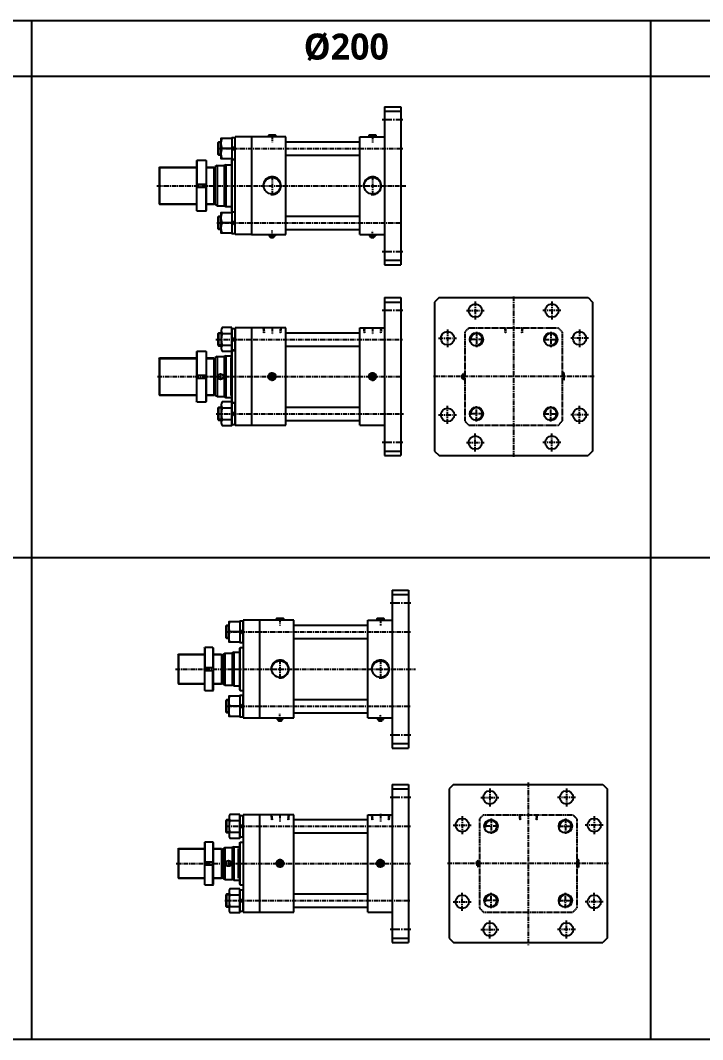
# Model space of a CAD drawing. Extents: x -819 to 29893, y -8942 to 9886.
# Drawn here: x 5344 to 7179, y 0 to 2741 of the extents above; entities that cross this region are included whole.
import ezdxf

# ---------------------------------------------------------------- set-up
doc = ezdxf.new("R2010")
doc.units = 0
doc.header["$LTSCALE"] = 10
doc.header["$MEASUREMENT"] = 0
for name, pattern in [('CENTER', [2, 1.25, -0.25, 0.25, -0.25]), ('CENTERX2', [4, 2.5, -0.5, 0.5, -0.5]), ('HIDDEN', [0.375, 0.25, -0.125])]:
    doc.linetypes.add(name, pattern=pattern)
doc.layers.get('0').update_dxf_attribs({"linetype": 'CONTINUOUS'})
doc.layers.get('DEFPOINTS').update_dxf_attribs({"linetype": 'CONTINUOUS'})
for name, color, linetype in [('CEN', 1, 'CENTERX2'), ('CENTER', 1, 'CENTER'), ('DIM', 2, 'CONTINUOUS'), ('ML', 7, 'CONTINUOUS'), ('THIN', 3, 'CONTINUOUS')]:
    doc.layers.add(name, color=color, linetype=linetype)
doc.styles.add('문자', font='romans.shx')

msp = doc.modelspace()

# ---------------------------------------------------------------- linework, layer by layer
for p, q in [((0, 2741.3), (9013.8, 2741.3)), ((5375.2, 0), (5375.2, 2741.3)), ((7039.7, 0), (7039.7, 2741.3)), ((0, 2591.3), (9013.8, 2591.3)), ((9013.8, 1295.6), (0, 1295.6)), ((9013.8, 0), (0, 0))]:
    msp.add_line(p, q)
at = {"layer": 'CEN', "color": 1, "linetype": 'CENTER', "ltscale": 1.5}
for p, q in [((6373.3, 2474.2), (6317.3, 2474.2)), ((6373.3, 2119.2), (6317.3, 2119.2)), ((6373.3, 1960.8), (6317.3, 1960.8)), ((6373.3, 1605.8), (6317.3, 1605.8)), ((6394.6, 1174.2), (6338.6, 1174.2)), ((6394.6, 819.2), (6338.6, 819.2)), ((6394.6, 651.3), (6338.6, 651.3)), ((6394.6, 296.3), (6338.6, 296.3))]:
    msp.add_line(p, q, dxfattribs=at)
at = {"layer": 'CEN', "color": 1, "linetype": 'CENTER'}
for p, q in [((6567.8, 1984.8), (6567.8, 1936.8)), ((6773.8, 1984.8), (6773.8, 1936.8)), ((6543.8, 1960.8), (6591.8, 1960.8)), ((6797.8, 1960.8), (6749.8, 1960.8)), ((6493.3, 1910.3), (6493.3, 1862.3)), ((6848.3, 1910.3), (6848.3, 1862.3)), ((6469.3, 1886.3), (6517.3, 1886.3)), ((6872.3, 1886.3), (6824.3, 1886.3)), ((6493.3, 1656.3), (6493.3, 1704.3)), ((6848.3, 1656.3), (6848.3, 1704.3)), ((6469.3, 1680.3), (6517.3, 1680.3)), ((6872.3, 1680.3), (6824.3, 1680.3)), ((6567.8, 1581.8), (6567.8, 1629.8)), ((6773.8, 1581.8), (6773.8, 1629.8)), ((6543.8, 1605.8), (6591.8, 1605.8)), ((6797.8, 1605.8), (6749.8, 1605.8)), ((6607.1, 675.3), (6607.1, 627.3)), ((6813.1, 675.3), (6813.1, 627.3)), ((6583.1, 651.3), (6631.1, 651.3)), ((6837.1, 651.3), (6789.1, 651.3)), ((6508.6, 576.8), (6556.6, 576.8)), ((6532.6, 600.8), (6532.6, 552.8)), ((6911.6, 576.8), (6863.6, 576.8)), ((6887.6, 600.8), (6887.6, 552.8)), ((6532.6, 346.8), (6532.6, 394.8)), ((6887.6, 346.8), (6887.6, 394.8)), ((6508.6, 370.8), (6556.6, 370.8)), ((6911.6, 370.8), (6863.6, 370.8)), ((6607.1, 272.3), (6607.1, 320.3)), ((6813.1, 272.3), (6813.1, 320.3)), ((6583.1, 296.3), (6631.1, 296.3)), ((6837.1, 296.3), (6789.1, 296.3))]:
    msp.add_line(p, q, dxfattribs=at)
at = {"layer": 'CENTER'}
for p, q in [((6570.8, 1904), (6570.8, 1862.6)), ((6770.8, 1904), (6770.8, 1862.6)), ((6588.8, 1883.3), (6552.9, 1883.3)), ((6752.9, 1883.3), (6788.8, 1883.3)), ((6570.8, 1662.6), (6570.8, 1704)), ((6770.8, 1662.6), (6770.8, 1704)), ((6588.8, 1683.3), (6552.9, 1683.3)), ((6752.9, 1683.3), (6788.8, 1683.3)), ((6610.1, 594.5), (6610.1, 553.1)), ((6810.1, 594.5), (6810.1, 553.1)), ((6628.1, 573.8), (6592.1, 573.8)), ((6792.1, 573.8), (6828.1, 573.8)), ((6610.1, 353.1), (6610.1, 394.5)), ((6810.1, 353.1), (6810.1, 394.5)), ((6628.1, 373.8), (6592.1, 373.8)), ((6792.1, 373.8), (6828.1, 373.8))]:
    msp.add_line(p, q, dxfattribs=at)
at = {"layer": 'DEFPOINTS', "color": 0, "linetype": 'ByBlock'}
for p in [(6367.3, 1995.8), (6388.6, 686.3)]:
    msp.add_point(p, dxfattribs=at)
at = {"layer": 'DIM', "color": 6, "linetype": 'HIDDEN'}
for p, q in [((5997.4, 1914.3), (5998.7, 1899.3)), ((5998.9, 1914.3), (6000.2, 1899.3)), ((6043.7, 1914.3), (6042.4, 1899.3)), ((6045.2, 1914.3), (6043.9, 1899.3)), ((6267.4, 1914.3), (6268.7, 1899.3)), ((6268.9, 1914.3), (6270.2, 1899.3)), ((6313.7, 1914.3), (6312.4, 1899.3)), ((6315.2, 1914.3), (6313.9, 1899.3)), ((6646.9, 1914.3), (6648.2, 1899.3)), ((6648.4, 1914.3), (6649.7, 1899.3)), ((6693.3, 1914.3), (6691.9, 1899.3)), ((6694.7, 1914.3), (6693.4, 1899.3)), ((6018.7, 604.8), (6020, 589.8)), ((6020.1, 604.8), (6021.5, 589.8)), ((6065, 604.8), (6063.7, 589.8)), ((6066.5, 604.8), (6065.1, 589.8)), ((6288.7, 604.8), (6290, 589.8)), ((6290.1, 604.8), (6291.5, 589.8)), ((6335, 604.8), (6333.7, 589.8)), ((6336.5, 604.8), (6335.1, 589.8)), ((6686.2, 604.8), (6687.5, 589.8)), ((6687.7, 604.8), (6689, 589.8)), ((6732.5, 604.8), (6731.2, 589.8)), ((6734, 604.8), (6732.7, 589.8))]:
    msp.add_line(p, q, dxfattribs=at)
at = {"layer": 'ML'}
for p, q in [((6323.3, 2509.2), (6323.3, 2084.2)), ((6323.3, 2509.2), (6367.3, 2509.2)), ((6323.3, 2497.2), (6367.3, 2497.2)), ((6367.3, 2509.2), (6367.3, 2084.2)), ((5878.5, 2378.7), (5878.5, 2414.7)), ((6058.3, 2427.7), (5922.3, 2427.7)), ((5922.3, 2165.7), (5922.3, 2427.7)), ((5966.3, 2427.7), (5966.3, 2165.7)), ((6012.3, 2432.7), (6011.3, 2431.7)), ((6031.3, 2431.7), (6011.3, 2431.7)), ((6011.3, 2431.7), (6011.3, 2427.7)), ((6030.3, 2432.7), (6012.3, 2432.7)), ((6030.3, 2432.7), (6031.3, 2431.7)), ((6031.3, 2427.7), (6031.3, 2431.7)), ((6058.3, 2165.7), (6058.3, 2427.7)), ((6257.3, 2165.7), (6257.3, 2427.7)), ((6257.3, 2427.7), (6323.3, 2427.7)), ((6282.3, 2432.7), (6281.3, 2431.7)), ((6301.3, 2431.7), (6281.3, 2431.7)), ((6281.3, 2431.7), (6281.3, 2427.7)), ((6300.3, 2432.7), (6282.3, 2432.7)), ((6300.3, 2432.7), (6301.3, 2431.7)), ((6301.3, 2427.7), (6301.3, 2431.7)), ((5913.3, 2396.7), (5886.8, 2396.7)), ((5913.3, 2403.7), (5922.3, 2394.7)), ((5913.3, 2398.6), (5922.3, 2389.6)), ((5818.1, 2363.2), (5819.1, 2364.2)), ((5818.1, 2363.2), (5818.1, 2230.2)), ((5819.1, 2364.2), (5819.1, 2300.7)), ((5844.1, 2364.2), (5819.1, 2364.2)), ((5844.1, 2364.2), (5844.1, 2300.7)), ((5844.1, 2364.2), (5845.1, 2363.2)), ((5845.1, 2230.2), (5845.1, 2363.2)), ((5912.3, 2364.7), (5914.3, 2366.7)), ((5912.3, 2364.7), (5912.3, 2228.7)), ((5914.3, 2226.7), (5914.3, 2366.7)), ((5914.3, 2366.7), (5922.3, 2366.7)), ((5717.3, 2345.2), (5718.8, 2346.7)), ((5717.3, 2345.2), (5717.3, 2248.2)), ((5718.8, 2346.7), (5818.1, 2346.7)), ((5718.8, 2346.7), (5718.8, 2246.7)), ((5845.1, 2346.7), (5864.3, 2346.7)), ((5864.3, 2346.7), (5864.3, 2246.7)), ((5864.3, 2345.2), (5867.3, 2345.2)), ((5873.3, 2350.7), (5867.3, 2347.2)), ((5867.3, 2347.2), (5867.3, 2246.2)), ((5873.3, 2350.7), (5873.3, 2242.7)), ((5873.3, 2350.7), (5892.3, 2350.7)), ((5897.3, 2352.7), (5892.3, 2350.7)), ((5892.3, 2350.7), (5892.3, 2242.7)), ((5897.3, 2352.7), (5897.3, 2240.7)), ((5897.3, 2352.7), (5912.3, 2352.7)), ((5818.1, 2300.7), (5845.1, 2300.7)), ((5818.1, 2292.7), (5845.1, 2292.7)), ((5819.1, 2229.2), (5819.1, 2292.7)), ((5844.1, 2229.2), (5844.1, 2292.7)), ((5717.3, 2248.2), (5718.8, 2246.7)), ((5864.3, 2248.2), (5867.3, 2248.2)), ((5718.8, 2246.7), (5818.1, 2246.7)), ((5819.1, 2229.2), (5818.1, 2230.2)), ((5819.1, 2229.2), (5844.1, 2229.2)), ((5844.1, 2229.2), (5845.1, 2230.2)), ((5845.1, 2246.7), (5864.3, 2246.7)), ((5873.3, 2242.7), (5867.3, 2246.2)), ((5873.3, 2242.7), (5892.3, 2242.7)), ((5892.3, 2242.7), (5897.3, 2240.7)), ((5897.3, 2240.7), (5912.3, 2240.7)), ((5914.3, 2226.7), (5912.3, 2228.7)), ((5914.3, 2226.7), (5922.3, 2226.7)), ((5878.5, 2178.7), (5878.5, 2214.7)), ((5913.3, 2196.7), (5886.8, 2196.7)), ((5913.3, 2203.7), (5922.3, 2194.7)), ((5913.3, 2198.6), (5922.3, 2189.6)), ((5966.3, 2165.7), (5922.3, 2165.7)), ((5966.3, 2165.7), (6058.3, 2165.7)), ((6013.3, 2165.7), (6013.3, 2161.7)), ((6020, 2160.7), (6020, 2165.7)), ((6022.6, 2160.7), (6022.6, 2165.7)), ((6029.3, 2165.7), (6029.3, 2161.7)), ((6257.3, 2165.7), (6323.3, 2165.7)), ((6283.3, 2165.7), (6283.3, 2161.7)), ((6290, 2160.7), (6290, 2165.7)), ((6292.6, 2160.7), (6292.6, 2165.7)), ((6299.3, 2165.7), (6299.3, 2161.7)), ((6013.3, 2161.7), (6020, 2161.7)), ((6014.3, 2160.7), (6013.3, 2161.7)), ((6014.3, 2160.7), (6028.3, 2160.7)), ((6016.3, 2160.7), (6016.3, 2158.7)), ((6016.3, 2158.7), (6026.3, 2158.7)), ((6017.3, 2157.7), (6016.3, 2158.7)), ((6017.3, 2157.7), (6025.3, 2157.7)), ((6029.3, 2161.7), (6022.6, 2161.7)), ((6025.3, 2157.7), (6026.3, 2158.7)), ((6026.3, 2160.7), (6026.3, 2158.7)), ((6028.3, 2160.7), (6029.3, 2161.7)), ((6283.3, 2161.7), (6290, 2161.7)), ((6284.3, 2160.7), (6283.3, 2161.7)), ((6284.3, 2160.7), (6298.3, 2160.7)), ((6286.3, 2160.7), (6286.3, 2158.7)), ((6287.3, 2157.7), (6286.3, 2158.7)), ((6286.3, 2158.7), (6296.3, 2158.7)), ((6287.3, 2157.7), (6295.3, 2157.7)), ((6299.3, 2161.7), (6292.6, 2161.7)), ((6295.3, 2157.7), (6296.3, 2158.7)), ((6296.3, 2160.7), (6296.3, 2158.7)), ((6298.3, 2160.7), (6299.3, 2161.7)), ((6323.3, 2096.2), (6367.3, 2096.2)), ((6323.3, 2084.2), (6367.3, 2084.2)), ((6323.3, 1995.8), (6323.3, 1570.8)), ((6323.3, 1995.8), (6367.3, 1995.8)), ((6323.3, 1983.8), (6367.3, 1983.8)), ((6367.3, 1995.8), (6367.3, 1570.8)), ((6470.3, 1995.8), (6458.3, 1983.8)), ((6458.3, 1983.8), (6458.3, 1582.8)), ((6470.3, 1995.8), (6871.3, 1995.8)), ((6871.3, 1995.8), (6883.3, 1983.8)), ((6883.3, 1983.8), (6883.3, 1582.8)), ((5878.5, 1865.3), (5878.5, 1901.3)), ((5884.3, 1907.1), (5884.3, 1859.5)), ((5886.8, 1899.2), (5913.3, 1899.2)), ((5966.3, 1914.3), (5922.3, 1914.3)), ((5922.3, 1914.3), (5922.3, 1652.3)), ((5966.3, 1914.3), (5966.3, 1652.3)), ((6058.3, 1914.3), (5966.3, 1914.3)), ((6058.3, 1652.3), (6058.3, 1914.3)), ((6257.3, 1652.3), (6257.3, 1914.3)), ((6257.3, 1914.3), (6323.3, 1914.3)), ((5886.8, 1867.4), (5913.3, 1867.4)), ((5913.3, 1890.3), (5922.3, 1881.3)), ((5913.3, 1885.2), (5922.3, 1876.2)), ((5818.1, 1849.8), (5819.1, 1850.8)), ((5818.1, 1849.8), (5818.1, 1716.8)), ((5844.1, 1850.8), (5819.1, 1850.8)), ((5819.1, 1850.8), (5819.1, 1787.3)), ((5844.1, 1850.8), (5844.1, 1787.3)), ((5844.1, 1850.8), (5845.1, 1849.8)), ((5845.1, 1716.8), (5845.1, 1849.8)), ((5873.3, 1837.3), (5867.3, 1833.8)), ((5873.3, 1837.3), (5892.3, 1837.3)), ((5873.3, 1837.3), (5873.3, 1729.3)), ((5897.3, 1839.3), (5892.3, 1837.3)), ((5892.3, 1837.3), (5892.3, 1729.3)), ((5897.3, 1839.3), (5897.3, 1727.3)), ((5897.3, 1839.3), (5912.3, 1839.3)), ((5912.3, 1851.3), (5912.5, 1851.5)), ((5912.3, 1851.3), (5912.3, 1715.3)), ((5913.3, 1852.3), (5914.3, 1853.3)), ((5914.3, 1853.3), (5922.3, 1853.3)), ((5914.3, 1713.3), (5914.3, 1853.3)), ((5717.3, 1831.8), (5718.8, 1833.3)), ((5717.3, 1831.8), (5717.3, 1734.8)), ((5718.8, 1833.3), (5818.1, 1833.3)), ((5718.8, 1833.3), (5718.8, 1733.3)), ((5845.1, 1833.3), (5864.3, 1833.3)), ((5864.3, 1833.3), (5864.3, 1733.3)), ((5864.3, 1831.8), (5867.3, 1831.8)), ((5867.3, 1833.8), (5867.3, 1732.7)), ((5818.1, 1787.3), (5845.1, 1787.3)), ((6020, 1791.2), (6013.4, 1784.6)), ((6013.4, 1782), (6020, 1775.4)), ((6022.6, 1791.2), (6029.2, 1784.6)), ((6029.2, 1782), (6022.6, 1775.4)), ((6290, 1791.2), (6283.4, 1784.6)), ((6283.4, 1782), (6290, 1775.4)), ((6292.6, 1791.2), (6299.2, 1784.6)), ((6299.2, 1782), (6292.6, 1775.4)), ((5818.1, 1779.3), (5845.1, 1779.3)), ((5819.1, 1715.8), (5819.1, 1779.3)), ((5844.1, 1715.8), (5844.1, 1779.3)), ((5717.3, 1734.8), (5718.8, 1733.3)), ((5718.8, 1733.3), (5818.1, 1733.3)), ((5845.1, 1733.3), (5864.3, 1733.3)), ((5864.3, 1734.8), (5867.3, 1734.8)), ((5873.3, 1729.3), (5867.3, 1732.7)), ((5873.3, 1729.3), (5892.3, 1729.3)), ((5892.3, 1729.3), (5897.3, 1727.3)), ((5897.3, 1727.3), (5912.3, 1727.3)), ((5819.1, 1715.8), (5818.1, 1716.8)), ((5819.1, 1715.8), (5844.1, 1715.8)), ((5844.1, 1715.8), (5845.1, 1716.8)), ((5878.5, 1665.3), (5878.5, 1701.3)), ((5884.3, 1707.1), (5884.3, 1659.5)), ((5912.5, 1715), (5912.3, 1715.3)), ((5914.3, 1713.3), (5913.3, 1714.3)), ((5914.3, 1713.3), (5922.3, 1713.3)), ((5886.8, 1699.2), (5913.3, 1699.2)), ((5913.3, 1690.3), (5922.3, 1681.3)), ((5913.3, 1685.2), (5922.3, 1676.2)), ((5886.8, 1667.4), (5913.3, 1667.4)), ((5922.3, 1652.3), (6058.3, 1652.3)), ((6257.3, 1652.3), (6323.3, 1652.3)), ((6323.3, 1582.8), (6367.3, 1582.8)), ((6323.3, 1570.8), (6367.3, 1570.8)), ((6458.3, 1582.8), (6470.3, 1570.8)), ((6470.3, 1570.8), (6871.3, 1570.8)), ((6883.3, 1582.8), (6871.3, 1570.8)), ((6344.6, 1209.2), (6344.6, 784.2)), ((6344.6, 1209.2), (6388.6, 1209.2)), ((6388.6, 1209.2), (6388.6, 784.2)), ((6344.6, 1197.2), (6388.6, 1197.2)), ((5987.6, 1127.7), (5943.6, 1127.7)), ((5943.6, 1127.7), (5943.6, 865.7)), ((5987.6, 1127.7), (5987.6, 865.7)), ((6079.6, 1127.7), (5987.6, 1127.7)), ((6033.6, 1132.7), (6032.6, 1131.7)), ((6052.6, 1131.7), (6032.6, 1131.7)), ((6032.6, 1131.7), (6032.6, 1127.7)), ((6051.6, 1132.7), (6033.6, 1132.7)), ((6051.6, 1132.7), (6052.6, 1131.7)), ((6052.6, 1127.7), (6052.6, 1131.7)), ((6079.6, 865.7), (6079.6, 1127.7)), ((6278.6, 865.7), (6278.6, 1127.7)), ((6278.6, 1127.7), (6344.6, 1127.7)), ((6303.6, 1132.7), (6302.6, 1131.7)), ((6322.6, 1131.7), (6302.6, 1131.7)), ((6302.6, 1131.7), (6302.6, 1127.7)), ((6321.6, 1132.7), (6303.6, 1132.7)), ((6321.6, 1132.7), (6322.6, 1131.7)), ((6322.6, 1127.7), (6322.6, 1131.7)), ((5899.7, 1078.7), (5899.7, 1114.7)), ((5934.6, 1096.7), (5908, 1096.7)), ((5934.6, 1103.7), (5943.6, 1094.7)), ((5934.6, 1098.7), (5943.6, 1089.7)), ((5839.4, 1053.2), (5840.4, 1054.2)), ((5839.4, 1053.2), (5839.4, 940.2)), ((5840.4, 1054.2), (5840.4, 1000.7)), ((5862.4, 1054.2), (5840.4, 1054.2)), ((5862.4, 1054.2), (5862.4, 1000.7)), ((5862.4, 1054.2), (5863.4, 1053.2)), ((5863.4, 940.2), (5863.4, 1053.2)), ((5918.6, 1041.7), (5913.6, 1039.7)), ((5918.6, 1041.7), (5918.6, 951.7)), ((5918.6, 1041.7), (5933.6, 1041.7)), ((5933.6, 1052.2), (5935.6, 1054.2)), ((5933.6, 1052.2), (5933.6, 941.2)), ((5935.6, 939.2), (5935.6, 1054.2)), ((5935.6, 1054.2), (5943.6, 1054.2)), ((5768.6, 1035.2), (5770.1, 1036.7)), ((5768.6, 1035.2), (5768.6, 958.2)), ((5770.1, 1036.7), (5770.1, 956.7)), ((5770.1, 1036.7), (5839.4, 1036.7)), ((5863.4, 1036.7), (5885.6, 1036.7)), ((5885.6, 1036.7), (5885.6, 956.7)), ((5885.6, 1035.2), (5888.6, 1035.2)), ((5894.6, 1039.7), (5888.6, 1036.2)), ((5888.6, 1036.2), (5888.6, 957.2)), ((5894.6, 1039.7), (5894.6, 953.7)), ((5894.6, 1039.7), (5913.6, 1039.7)), ((5913.6, 1039.7), (5913.6, 953.7)), ((5839.4, 1000.7), (5863.4, 1000.7)), ((5839.4, 992.7), (5863.4, 992.7)), ((5840.4, 939.2), (5840.4, 992.7)), ((5862.4, 939.2), (5862.4, 992.7)), ((5768.6, 958.2), (5770.1, 956.7)), ((5770.1, 956.7), (5839.4, 956.7)), ((5840.4, 939.2), (5839.4, 940.2)), ((5840.4, 939.2), (5862.4, 939.2)), ((5862.4, 939.2), (5863.4, 940.2)), ((5863.4, 956.7), (5885.6, 956.7)), ((5885.6, 958.2), (5888.6, 958.2)), ((5894.6, 953.7), (5888.6, 957.2)), ((5894.6, 953.7), (5913.6, 953.7)), ((5918.6, 951.7), (5913.6, 953.7)), ((5918.6, 951.7), (5933.6, 951.7)), ((5933.6, 941.2), (5935.6, 939.2)), ((5935.6, 939.2), (5943.6, 939.2)), ((5899.7, 878.7), (5899.7, 914.7)), ((5934.6, 896.7), (5908, 896.7)), ((5934.6, 903.7), (5943.6, 894.7)), ((5934.6, 898.7), (5943.6, 889.7)), ((5943.6, 865.7), (6079.6, 865.7)), ((6034.6, 865.7), (6034.6, 861.7)), ((6034.6, 861.7), (6041.3, 861.7)), ((6035.6, 860.7), (6034.6, 861.7)), ((6035.6, 860.7), (6049.6, 860.7)), ((6037.6, 860.7), (6037.6, 858.7)), ((6037.6, 858.7), (6047.6, 858.7)), ((6038.6, 857.7), (6037.6, 858.7)), ((6038.6, 857.7), (6046.6, 857.7)), ((6041.3, 860.7), (6041.3, 865.7)), ((6043.9, 860.7), (6043.9, 865.7)), ((6050.6, 861.7), (6043.9, 861.7)), ((6046.6, 857.7), (6047.6, 858.7)), ((6047.6, 860.7), (6047.6, 858.7)), ((6049.6, 860.7), (6050.6, 861.7)), ((6050.6, 865.7), (6050.6, 861.7)), ((6278.6, 865.7), (6344.6, 865.7)), ((6304.6, 865.7), (6304.6, 861.7)), ((6304.6, 861.7), (6311.3, 861.7)), ((6305.6, 860.7), (6304.6, 861.7)), ((6305.6, 860.7), (6319.6, 860.7)), ((6307.6, 860.7), (6307.6, 858.7)), ((6308.6, 857.7), (6307.6, 858.7)), ((6307.6, 858.7), (6317.6, 858.7)), ((6308.6, 857.7), (6316.6, 857.7)), ((6311.3, 860.7), (6311.3, 865.7)), ((6313.9, 860.7), (6313.9, 865.7)), ((6320.6, 861.7), (6313.9, 861.7)), ((6316.6, 857.7), (6317.6, 858.7)), ((6317.6, 860.7), (6317.6, 858.7)), ((6319.6, 860.7), (6320.6, 861.7)), ((6320.6, 865.7), (6320.6, 861.7)), ((6344.6, 796.2), (6388.6, 796.2)), ((6344.6, 784.2), (6388.6, 784.2)), ((6344.6, 686.3), (6344.6, 261.3)), ((6344.6, 686.3), (6388.6, 686.3)), ((6388.6, 686.3), (6388.6, 261.3)), ((6509.6, 686.3), (6497.6, 674.3)), ((6509.6, 686.3), (6910.6, 686.3)), ((6910.6, 686.3), (6922.6, 674.3)), ((6344.6, 674.3), (6388.6, 674.3)), ((6497.6, 674.3), (6497.6, 273.3)), ((6922.6, 674.3), (6922.6, 273.3)), ((5987.6, 604.8), (5943.6, 604.8)), ((5943.6, 604.8), (5943.6, 342.8)), ((5987.6, 604.8), (5987.6, 342.8)), ((6079.6, 604.8), (5987.6, 604.8)), ((6079.6, 342.8), (6079.6, 604.8)), ((6278.6, 342.8), (6278.6, 604.8)), ((6278.6, 604.8), (6344.6, 604.8)), ((5899.7, 555.8), (5899.7, 591.8)), ((5905.6, 597.6), (5905.6, 550)), ((5908, 589.7), (5934.6, 589.7)), ((5934.6, 580.8), (5943.6, 571.8)), ((5934.6, 575.7), (5943.6, 566.7)), ((5908, 557.9), (5934.6, 557.9)), ((5839.4, 530.3), (5840.4, 531.3)), ((5839.4, 530.3), (5839.4, 417.3)), ((5862.4, 531.3), (5840.4, 531.3)), ((5840.4, 531.3), (5840.4, 477.8)), ((5862.4, 531.3), (5863.4, 530.3)), ((5862.4, 531.3), (5862.4, 477.8)), ((5863.4, 417.3), (5863.4, 530.3)), ((5933.6, 529.3), (5935.6, 531.3)), ((5933.6, 529.3), (5933.6, 418.3)), ((5935.6, 531.3), (5943.6, 531.3)), ((5935.6, 416.3), (5935.6, 531.3)), ((5768.6, 512.3), (5770.1, 513.8)), ((5768.6, 512.3), (5768.6, 435.3)), ((5770.1, 513.8), (5839.4, 513.8)), ((5770.1, 513.8), (5770.1, 433.8)), ((5863.4, 513.8), (5885.6, 513.8)), ((5885.6, 513.8), (5885.6, 433.8)), ((5885.6, 512.3), (5888.6, 512.3)), ((5894.6, 516.8), (5888.6, 513.3)), ((5888.6, 513.3), (5888.6, 434.3)), ((5894.6, 516.8), (5913.6, 516.8)), ((5894.6, 516.8), (5894.6, 430.8)), ((5918.6, 518.8), (5913.6, 516.8)), ((5913.6, 516.8), (5913.6, 430.8)), ((5918.6, 518.8), (5918.6, 428.8)), ((5918.6, 518.8), (5933.6, 518.8)), ((5839.4, 477.8), (5863.4, 477.8)), ((5839.4, 469.8), (5863.4, 469.8)), ((5840.4, 416.3), (5840.4, 469.8)), ((5862.4, 416.3), (5862.4, 469.8)), ((6041.3, 481.7), (6034.7, 475.1)), ((6034.7, 472.5), (6041.3, 465.9)), ((6043.9, 481.7), (6050.5, 475.1)), ((6050.5, 472.5), (6043.9, 465.9)), ((6311.3, 481.7), (6304.7, 475.1)), ((6304.7, 472.5), (6311.3, 465.9)), ((6313.9, 481.7), (6320.5, 475.1)), ((6320.5, 472.5), (6313.9, 465.9)), ((5768.6, 435.3), (5770.1, 433.8)), ((5770.1, 433.8), (5839.4, 433.8)), ((5840.4, 416.3), (5839.4, 417.3)), ((5840.4, 416.3), (5862.4, 416.3)), ((5862.4, 416.3), (5863.4, 417.3)), ((5863.4, 433.8), (5885.6, 433.8)), ((5885.6, 435.3), (5888.6, 435.3)), ((5894.6, 430.8), (5888.6, 434.3)), ((5894.6, 430.8), (5913.6, 430.8)), ((5918.6, 428.8), (5913.6, 430.8)), ((5918.6, 428.8), (5933.6, 428.8)), ((5933.6, 418.3), (5935.6, 416.3)), ((5935.6, 416.3), (5943.6, 416.3)), ((5899.7, 355.8), (5899.7, 391.8)), ((5905.6, 397.6), (5905.6, 350)), ((5908, 389.7), (5934.6, 389.7)), ((5908, 357.9), (5934.6, 357.9)), ((5934.6, 380.8), (5943.6, 371.8)), ((5934.6, 375.7), (5943.6, 366.7)), ((5943.6, 342.8), (6079.6, 342.8)), ((6278.6, 342.8), (6344.6, 342.8)), ((6344.6, 273.3), (6388.6, 273.3)), ((6344.6, 261.3), (6388.6, 261.3)), ((6497.6, 273.3), (6509.6, 261.3)), ((6509.6, 261.3), (6910.6, 261.3)), ((6922.6, 273.3), (6910.6, 261.3))]:
    msp.add_line(p, q, dxfattribs=at)
at = {"layer": 'ML', "color": 2}
for p, q in [((6011.8, 2432.2), (6011.8, 2427.7)), ((6030.8, 2427.7), (6030.8, 2432.2)), ((6281.8, 2432.2), (6281.8, 2427.7)), ((6300.8, 2427.7), (6300.8, 2432.2)), ((5717.8, 2345.7), (5818.1, 2345.7)), ((5845.1, 2345.7), (5864.3, 2345.7)), ((5717.8, 2247.7), (5818.1, 2247.7)), ((5845.1, 2247.7), (5864.3, 2247.7)), ((6016.8, 2160.7), (6016.8, 2158.2)), ((6025.8, 2160.7), (6025.8, 2158.2)), ((6286.8, 2160.7), (6286.8, 2158.2)), ((6295.8, 2160.7), (6295.8, 2158.2)), ((5717.8, 1832.3), (5818.1, 1832.3)), ((5845.1, 1832.3), (5864.3, 1832.3)), ((5910.4, 1834.2), (5910.4, 1732.4)), ((5717.8, 1734.3), (5818.1, 1734.3)), ((5845.1, 1734.3), (5864.3, 1734.3)), ((6033.1, 1132.2), (6033.1, 1127.7)), ((6052.1, 1127.7), (6052.1, 1132.2)), ((6303.1, 1132.2), (6303.1, 1127.7)), ((6322.1, 1127.7), (6322.1, 1132.2)), ((5769.1, 1035.7), (5839.4, 1035.7)), ((5863.4, 1035.7), (5885.6, 1035.7)), ((5769.1, 957.7), (5839.4, 957.7)), ((5863.4, 957.7), (5885.6, 957.7)), ((6038.1, 860.7), (6038.1, 858.2)), ((6047.1, 860.7), (6047.1, 858.2)), ((6308.1, 860.7), (6308.1, 858.2)), ((6317.1, 860.7), (6317.1, 858.2)), ((5769.1, 512.8), (5839.4, 512.8)), ((5863.4, 512.8), (5885.6, 512.8)), ((5929.5, 518.8), (5933.4, 518.8)), ((5930, 513.7), (5930, 433.9)), ((5769.1, 434.8), (5839.4, 434.8)), ((5863.4, 434.8), (5885.6, 434.8)), ((5929.5, 428.8), (5933.4, 428.8))]:
    msp.add_line(p, q, dxfattribs=at)
at = {"layer": 'ML', "color": 1, "linetype": 'CENTER'}
for p, q in [((6021.3, 2434.6), (6021.3, 2414.1)), ((6291.3, 2433.4), (6291.3, 2413)), ((5875.8, 2396.7), (6374.5, 2396.7)), ((6021.3, 2323), (6021.3, 2270.4)), ((6291.3, 2323), (6291.3, 2270.4)), ((5711.5, 2296.7), (6380.8, 2296.7)), ((5873.2, 2196.7), (6371.5, 2196.7)), ((6021.3, 2155.7), (6021.3, 2176.1)), ((6291.3, 2155.2), (6291.3, 2175.6)), ((6670.8, 1998.8), (6670.8, 1567.2)), ((6021.3, 1916.6), (6021.3, 1896.1)), ((6291.3, 1916.6), (6291.3, 1896.1)), ((5870.4, 1883.3), (6372.5, 1883.3)), ((5713.1, 1783.3), (6373.1, 1783.3)), ((5882.8, 1791.5), (5882.8, 1775)), ((6021.3, 1794.3), (6021.3, 1772.3)), ((6291.3, 1794.3), (6291.3, 1772.3)), ((6887.6, 1783.3), (6453.6, 1783.3)), ((5871.2, 1683.3), (6374.3, 1683.3)), ((6042.6, 1134.6), (6042.6, 1114.1)), ((6312.6, 1133.4), (6312.6, 1113)), ((5895.9, 1096.7), (6395.8, 1096.7)), ((6042.6, 1023), (6042.6, 970.4)), ((6312.6, 1023), (6312.6, 970.4)), ((5761.6, 996.7), (6407.2, 996.7)), ((5895.9, 896.7), (6392.8, 896.7)), ((6042.6, 855.7), (6042.6, 876.1)), ((6312.6, 855.2), (6312.6, 875.6)), ((6710.1, 691.2), (6710.1, 251.8)), ((6042.6, 607.1), (6042.6, 586.6)), ((6312.6, 607.1), (6312.6, 586.6)), ((5896.4, 573.8), (6395.8, 573.8)), ((5763.1, 473.8), (6393.4, 473.8)), ((5904.1, 482), (5904.1, 465.5)), ((6042.6, 484.8), (6042.6, 462.8)), ((6312.6, 484.8), (6312.6, 462.8)), ((6925.9, 473.8), (6492.3, 473.8)), ((5894.7, 373.8), (6392.8, 373.8))]:
    msp.add_line(p, q, dxfattribs=at)
at = {"layer": 'ML', "color": 7, "linetype": 'Continuous'}
for p, q in [((6058.3, 2414.7), (6257.3, 2414.7)), ((6058.3, 2378.7), (6257.3, 2378.7)), ((6058.3, 2214.7), (6257.3, 2214.7)), ((6058.3, 2178.7), (6257.3, 2178.7)), ((6058.3, 1901.3), (6257.3, 1901.3)), ((6058.3, 1865.3), (6257.3, 1865.3)), ((6058.3, 1701.3), (6257.3, 1701.3)), ((6058.3, 1665.3), (6257.3, 1665.3)), ((6079.6, 1114.7), (6278.6, 1114.7)), ((6079.6, 1078.7), (6278.6, 1078.7)), ((6079.6, 914.7), (6278.6, 914.7)), ((6079.6, 878.7), (6278.6, 878.7)), ((6079.6, 591.8), (6278.6, 591.8)), ((6079.6, 555.8), (6278.6, 555.8)), ((6079.6, 391.8), (6278.6, 391.8)), ((6079.6, 355.8), (6278.6, 355.8))]:
    msp.add_line(p, q, dxfattribs=at)
at = {"layer": 'ML', "color": 6, "linetype": 'HIDDEN'}
for p, q in [((6539.8, 1903), (6539.8, 1663.5)), ((6551.1, 1914.3), (6570.8, 1914.3)), ((6570.8, 1914.3), (6770.8, 1914.3)), ((6770.8, 1914.3), (6790.6, 1914.3)), ((6801.8, 1903), (6801.8, 1663.5)), ((6531.8, 1787.3), (6532.8, 1788.3)), ((6531.8, 1787.3), (6531.8, 1779.3)), ((6534.8, 1787.8), (6532.3, 1787.8)), ((6532.8, 1788.3), (6532.8, 1778.3)), ((6534.8, 1788.3), (6532.8, 1788.3)), ((6534.8, 1790.3), (6535.8, 1791.3)), ((6534.8, 1790.3), (6534.8, 1776.3)), ((6534.8, 1784.6), (6539.8, 1784.6)), ((6534.8, 1782), (6539.8, 1782)), ((6535.8, 1791.3), (6535.8, 1784.6)), ((6539.8, 1791.3), (6535.8, 1791.3)), ((6535.8, 1775.3), (6535.8, 1782)), ((6805.8, 1793.3), (6801.8, 1793.3)), ((6806.3, 1792.8), (6801.8, 1792.8)), ((6805.8, 1773.3), (6805.8, 1793.3)), ((6806.8, 1792.3), (6805.8, 1793.3)), ((6806.8, 1774.3), (6806.8, 1792.3)), ((6531.8, 1779.3), (6532.8, 1778.3)), ((6534.8, 1778.8), (6532.3, 1778.8)), ((6534.8, 1778.3), (6532.8, 1778.3)), ((6534.8, 1776.3), (6535.8, 1775.3)), ((6539.8, 1775.3), (6535.8, 1775.3)), ((6801.8, 1773.8), (6806.3, 1773.8)), ((6801.8, 1773.3), (6805.8, 1773.3)), ((6806.8, 1774.3), (6805.8, 1773.3)), ((6551.1, 1652.3), (6570.8, 1652.3)), ((6570.8, 1652.3), (6770.8, 1652.3)), ((6770.8, 1652.3), (6790.6, 1652.3)), ((6590.3, 604.8), (6608.8, 604.8)), ((6608.8, 604.8), (6810.1, 604.8)), ((6810.1, 604.8), (6829.9, 604.8)), ((6579.1, 593.6), (6579.1, 354)), ((6841.1, 593.6), (6841.1, 354)), ((6571.1, 477.8), (6572.1, 478.8)), ((6571.1, 477.8), (6571.1, 469.8)), ((6571.1, 469.8), (6572.1, 468.8)), ((6574.1, 478.3), (6571.6, 478.3)), ((6574.1, 469.3), (6571.6, 469.3)), ((6572.1, 478.8), (6572.1, 468.8)), ((6574.1, 478.8), (6572.1, 478.8)), ((6574.1, 468.8), (6572.1, 468.8)), ((6574.1, 480.8), (6575.1, 481.8)), ((6574.1, 480.8), (6574.1, 466.8)), ((6574.1, 475.1), (6579.1, 475.1)), ((6574.1, 472.5), (6579.1, 472.5)), ((6574.1, 466.8), (6575.1, 465.8)), ((6575.1, 481.8), (6575.1, 475.1)), ((6579.1, 481.8), (6575.1, 481.8)), ((6575.1, 465.8), (6575.1, 472.5)), ((6845.1, 483.8), (6841.1, 483.8)), ((6845.6, 483.3), (6841.1, 483.3)), ((6845.1, 463.8), (6845.1, 483.8)), ((6846.1, 482.8), (6845.1, 483.8)), ((6846.1, 464.8), (6846.1, 482.8)), ((6579.1, 465.8), (6575.1, 465.8)), ((6841.1, 464.3), (6845.6, 464.3)), ((6841.1, 463.8), (6845.1, 463.8)), ((6846.1, 464.8), (6845.1, 463.8)), ((6590.3, 342.8), (6610.1, 342.8)), ((6610.1, 342.8), (6810.1, 342.8)), ((6810.1, 342.8), (6829.9, 342.8))]:
    msp.add_line(p, q, dxfattribs=at)
at = {"layer": 'ML'}
for points in [[(5884.3, 2378.7), (5878.5, 2378.7), (5876.3, 2380.9), (5876.3, 2412.5), (5878.5, 2414.7), (5884.3, 2414.7)], [(5922.3, 2368.2), (5922.3, 2425.1), (5913.3, 2425.1), (5913.3, 2368.2), (5922.3, 2368.2)], [(5922.3, 2168.2), (5922.3, 2225.1), (5913.3, 2225.1), (5913.3, 2168.2), (5922.3, 2168.2)], [(5884.3, 2178.7), (5878.5, 2178.7), (5876.3, 2180.9), (5876.3, 2212.5), (5878.5, 2214.7), (5884.3, 2214.7)], [(5884.3, 1865.3), (5878.5, 1865.3), (5876.3, 1867.4), (5876.3, 1899.1), (5878.5, 1901.3), (5884.3, 1901.3)], [(5922.3, 1854.8), (5922.3, 1911.7), (5913.3, 1911.7), (5913.3, 1854.8), (5922.3, 1854.8)], [(5884.3, 1665.3), (5878.5, 1665.3), (5876.3, 1667.4), (5876.3, 1699.1), (5878.5, 1701.3), (5884.3, 1701.3)], [(5922.3, 1654.8), (5922.3, 1711.7), (5913.3, 1711.7), (5913.3, 1654.8), (5922.3, 1654.8)], [(5943.6, 1068.2), (5943.6, 1125.1), (5934.6, 1125.1), (5934.6, 1068.2), (5943.6, 1068.2)], [(5905.6, 1078.7), (5899.7, 1078.7), (5897.6, 1080.9), (5897.6, 1112.5), (5899.7, 1114.7), (5905.6, 1114.7)], [(5905.6, 878.7), (5899.7, 878.7), (5897.6, 880.9), (5897.6, 912.5), (5899.7, 914.7), (5905.6, 914.7)], [(5943.6, 868.2), (5943.6, 925.1), (5934.6, 925.1), (5934.6, 868.2), (5943.6, 868.2)], [(5905.6, 555.8), (5899.7, 555.8), (5897.6, 558), (5897.6, 589.6), (5899.7, 591.8), (5905.6, 591.8)], [(5943.6, 545.3), (5943.6, 602.2), (5934.6, 602.2), (5934.6, 545.3), (5943.6, 545.3)], [(5905.6, 355.8), (5899.7, 355.8), (5897.6, 358), (5897.6, 389.6), (5899.7, 391.8), (5905.6, 391.8)], [(5943.6, 345.3), (5943.6, 402.2), (5934.6, 402.2), (5934.6, 345.3), (5943.6, 345.3)]]:
    msp.add_lwpolyline(points, dxfattribs=at)
for points in [[(5913.3, 2369.2), (5884.3, 2369.2), (5884.3, 2424.2), (5913.3, 2424.2)], [(5913.3, 2169.2), (5884.3, 2169.2), (5884.3, 2224.2), (5913.3, 2224.2)], [(5934.6, 1069.2), (5905.6, 1069.2), (5905.6, 1124.2), (5934.6, 1124.2)], [(5934.6, 869.2), (5905.6, 869.2), (5905.6, 924.2), (5934.6, 924.2)]]:
    msp.add_lwpolyline(points, close=True, dxfattribs=at)
for points in [[(5886.8, 2369.2, -0.178633), (5886.8, 2396.7, -0.178633), (5886.8, 2424.2)], [(5886.8, 2169.2, -0.178633), (5886.8, 2196.7, -0.178633), (5886.8, 2224.2)], [(5913.3, 1915), (5886.8, 1915, 0.309401), (5886.8, 1899.2, 0.154701), (5886.8, 1867.4, 0.309401), (5886.8, 1851.5), (5913.3, 1851.5), (5913.3, 1915)], [(5913.3, 1715), (5886.8, 1715, 0.309401), (5886.8, 1699.2, 0.154701), (5886.8, 1667.4, 0.309401), (5886.8, 1651.5), (5913.3, 1651.5), (5913.3, 1715)], [(5908, 1069.2, -0.178633), (5908, 1096.7, -0.178633), (5908, 1124.2)], [(5908, 869.2, -0.178633), (5908, 896.7, -0.178633), (5908, 924.2)], [(5934.6, 605.5), (5908, 605.5, 0.309401), (5908, 589.7, 0.154701), (5908, 557.9, 0.309401), (5908, 542), (5934.6, 542), (5934.6, 605.5)], [(5934.6, 405.5), (5908, 405.5, 0.309401), (5908, 389.7, 0.154701), (5908, 357.9, 0.309401), (5908, 342), (5934.6, 342), (5934.6, 405.5)]]:
    msp.add_lwpolyline(points, format="xyb", dxfattribs=at)
for centre, radius in [((6021.3, 2296.7), 22.4), ((6291.3, 2296.7), 22.4), ((6567.8, 1960.8), 18), ((6773.8, 1960.8), 18), ((6493.3, 1886.3), 18), ((6570.8, 1883.3), 18), ((6770.8, 1883.3), 18), ((6848.3, 1886.3), 18), ((5882.8, 1783.3), 7.5), ((6021.3, 1783.3), 10), ((6021.3, 1783.3), 8), ((6021.3, 1783.3), 4.5), ((6291.3, 1783.3), 10), ((6291.3, 1783.3), 8), ((6291.3, 1783.3), 4.5), ((6570.8, 1683.3), 18), ((6770.8, 1683.3), 18), ((6493.3, 1680.3), 18), ((6848.3, 1680.3), 18), ((6567.8, 1605.8), 18), ((6773.8, 1605.8), 18), ((6042.6, 996.7), 22.4), ((6312.6, 996.7), 22.4), ((6607.1, 651.3), 18), ((6813.1, 651.3), 18), ((6532.6, 576.8), 18), ((6610.1, 573.8), 18), ((6810.1, 573.8), 18), ((6887.6, 576.8), 18), ((5904.1, 473.8), 7.5), ((6042.6, 473.8), 10), ((6042.6, 473.8), 8), ((6042.6, 473.8), 4.5), ((6312.6, 473.8), 10), ((6312.6, 473.8), 8), ((6312.6, 473.8), 4.5), ((6532.6, 370.8), 18), ((6610.1, 373.8), 18), ((6810.1, 373.8), 18), ((6887.6, 370.8), 18), ((6607.1, 296.3), 18), ((6813.1, 296.3), 18)]:
    msp.add_circle(centre, radius, dxfattribs=at)
at = {"layer": 'ML', "color": 2}
for centre, radius, start, end in [((6021.3, 2296.7), 23.9, 262.2037, 186.1405), ((6291.3, 2296.7), 23.9, 262.2037, 186.1405), ((6570.8, 1883.3), 15.8, 256.4249, 190.606), ((6770.8, 1883.3), 15.8, 256.4249, 190.606), ((6021.3, 1783.3), 9.5, 261.4114, 188.1478), ((6021.3, 1783.3), 5, 257.904, 186.2569), ((6291.3, 1783.3), 9.5, 261.4114, 188.1478), ((6291.3, 1783.3), 5, 257.904, 186.2569), ((6570.8, 1683.3), 15.8, 256.4249, 190.606), ((6770.8, 1683.3), 15.8, 256.4249, 190.606), ((6042.6, 996.7), 23.9, 262.2037, 186.1405), ((6312.6, 996.7), 23.9, 262.2037, 186.1405), ((6610.1, 573.8), 15.8, 256.4249, 190.606), ((6810.1, 573.8), 15.8, 256.4249, 190.606), ((6042.6, 473.8), 9.5, 261.4114, 188.1478), ((6042.6, 473.8), 5, 257.904, 186.2569), ((6312.6, 473.8), 9.5, 261.4114, 188.1478), ((6312.6, 473.8), 5, 257.904, 186.2569), ((6610.1, 373.8), 15.8, 256.4249, 190.606), ((6810.1, 373.8), 15.8, 256.4249, 190.606)]:
    msp.add_arc(centre, radius, start, end, dxfattribs=at)
at = {"layer": 'ML', "color": 6, "linetype": 'HIDDEN'}
for centre, start, end in [((6670.8, 1783.3), 132.4363, 137.5637), ((6670.8, 1783.3), 42.4363, 47.5637), ((6670.8, 1783.3), 222.4363, 227.5637), ((6670.8, 1783.3), 312.4363, 317.5637), ((6710.1, 473.8), 132.4363, 137.5637), ((6710.1, 473.8), 42.4363, 47.5637), ((6710.1, 473.8), 222.4363, 227.5637), ((6710.1, 473.8), 312.4363, 317.5637)]:
    msp.add_arc(centre, 177.5, start, end, dxfattribs=at)
at = {"layer": 'THIN'}
for p, q in [((5884.3, 2412.5), (5876.3, 2412.5)), ((5884.3, 2380.9), (5876.3, 2380.9)), ((5884.3, 2212.5), (5876.3, 2212.5)), ((5884.3, 2180.9), (5876.3, 2180.9)), ((5884.3, 1899.1), (5876.3, 1899.1)), ((5884.3, 1867.4), (5876.3, 1867.4)), ((5884.3, 1699.1), (5876.3, 1699.1)), ((5884.3, 1667.4), (5876.3, 1667.4)), ((5905.6, 1112.5), (5897.6, 1112.5)), ((5905.6, 1080.9), (5897.6, 1080.9)), ((5905.6, 912.5), (5897.6, 912.5)), ((5905.6, 880.9), (5897.6, 880.9)), ((5905.6, 589.6), (5897.6, 589.6)), ((5905.6, 558), (5897.6, 558)), ((5905.6, 389.6), (5897.6, 389.6)), ((5905.6, 358), (5897.6, 358))]:
    msp.add_line(p, q, dxfattribs=at)

# ---------------------------------------------------------------- texts
at = {"insert": (6106.4, 2705.9), "char_height": 70, "attachment_point": 1, "style": '문자'}
msp.add_mtext_dynamic_manual_height_columns('{\\fMalgun Gothic|b1|i0|c129|p50;%%C200}', width=124.533, gutter_width=16, heights=[0], dxfattribs=at)

doc.saveas('drawing.dxf')
